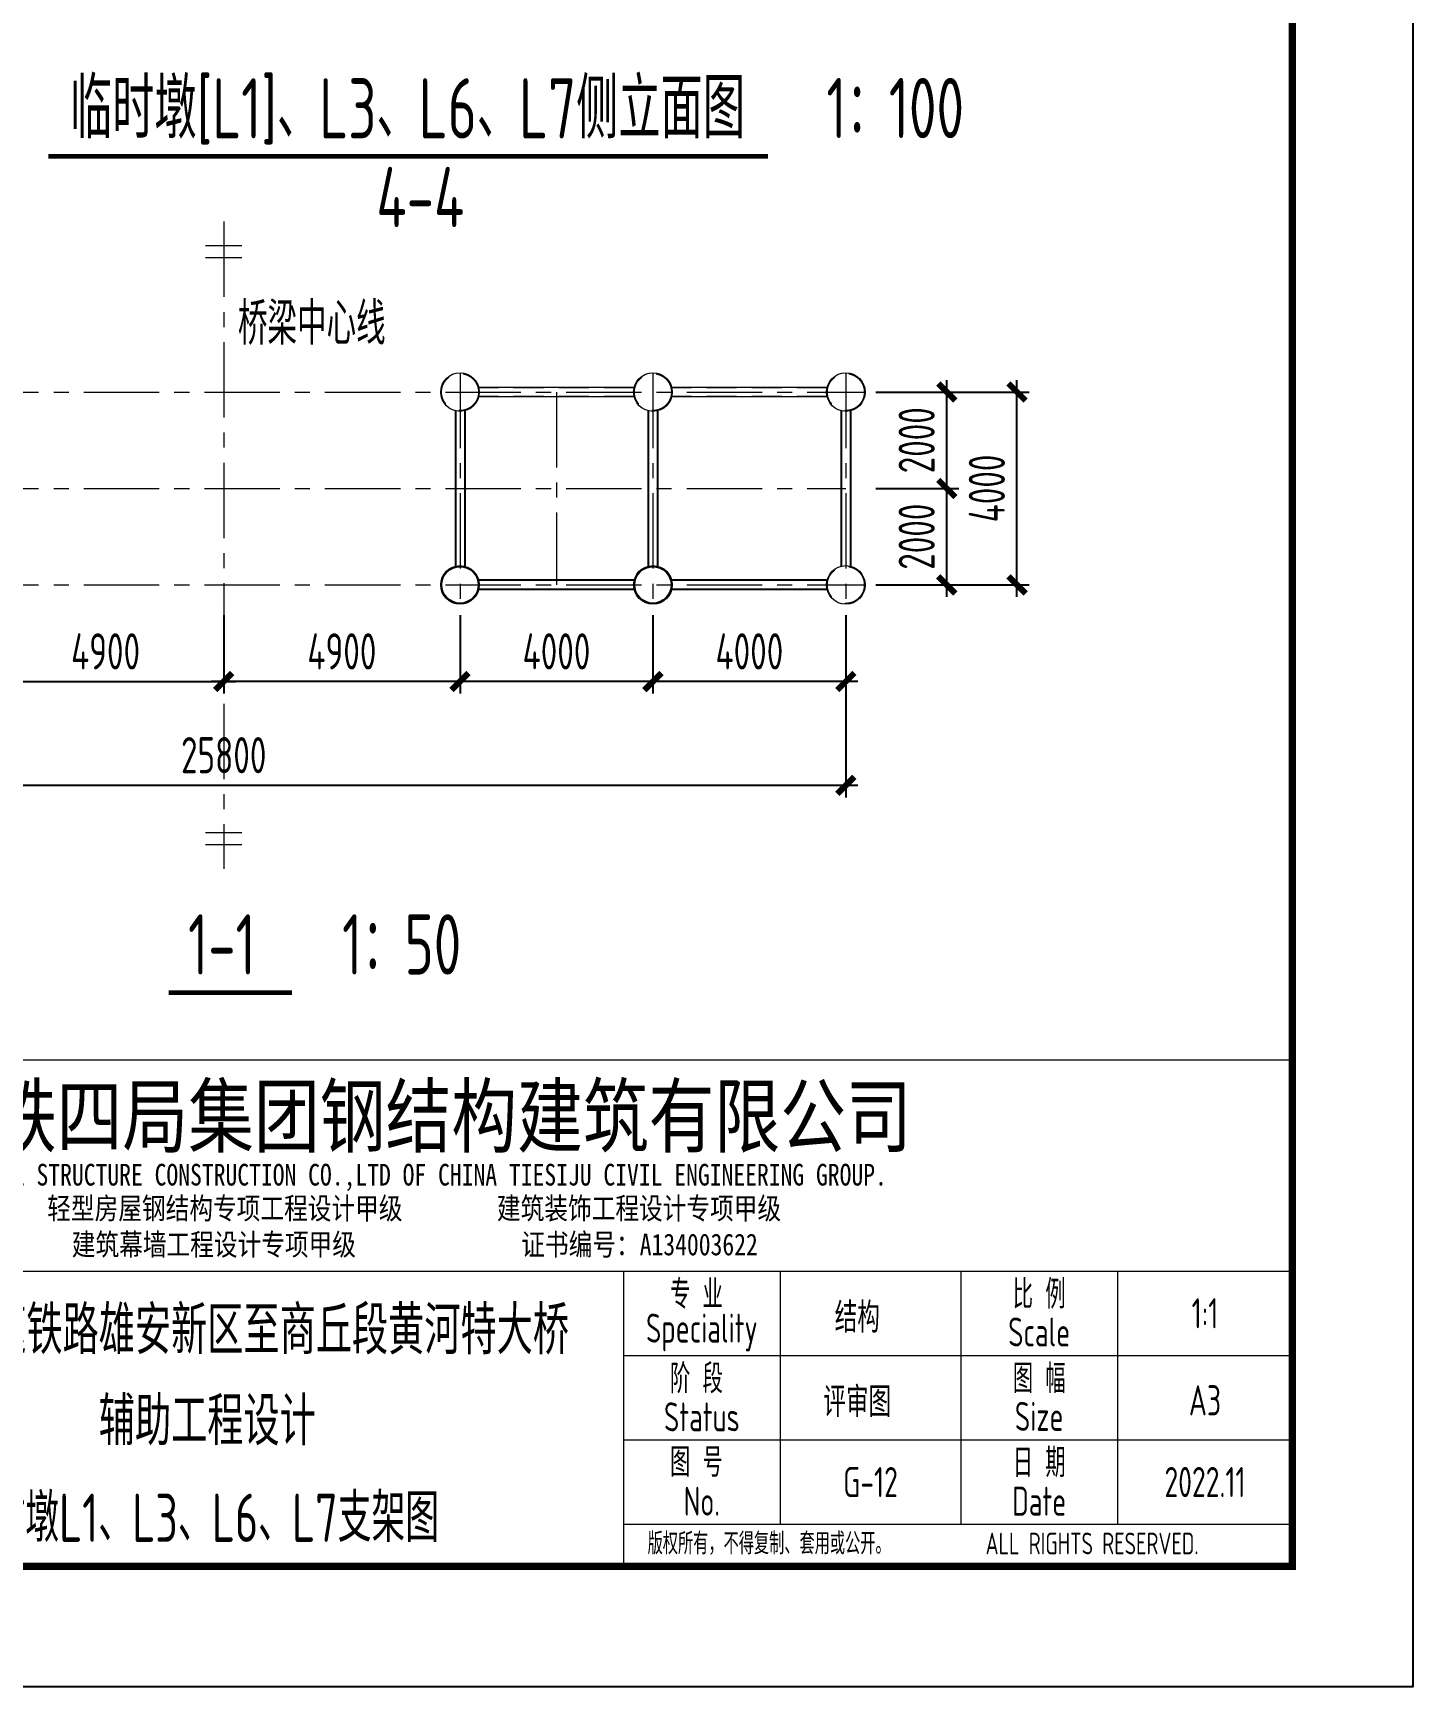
# Model space of a CAD drawing. Extents: x -2876908 to 633791, y -1383861 to 872234.
# Drawn here: x 72783 to 130006, y -631023 to -562414 of the extents above; entities that cross this region are included whole.
import ezdxf
from ezdxf.enums import TextEntityAlignment as Align

# ---------------------------------------------------------------- set-up
doc = ezdxf.new("R2010")
doc.units = 0
doc.header["$LTSCALE"] = 5
doc.header["$MEASUREMENT"] = 0
doc.linetypes.add('CENTER', pattern=[2, 1.25, -0.25, 0.25, -0.25])
doc.linetypes.add('DASHED', pattern=[0.75, 0.5, -0.25])
doc.layers.get('0').update_dxf_attribs({"linetype": 'CONTINUOUS', "lineweight": 25})
doc.layers.get('DEFPOINTS').update_dxf_attribs({"color": 35, "linetype": 'CONTINUOUS', "lineweight": 13})
for name, color, linetype, lineweight in [('1粗实线', 1, 'CONTINUOUS', 30), ('3中心线', 6, 'CENTER', 18), ('4虚线', 2, 'DASHED', 18), ('5标注', 3, 'CONTINUOUS', 15), ('6文本', 7, 'CONTINUOUS', 15), ('8轮廓线', 4, 'CONTINUOUS', 15), ('DIM', 3, 'CONTINUOUS', 0), ('HFZT', 5, 'CONTINUOUS', 15), ('THIN', 7, 'CONTINUOUS', 0)]:
    doc.layers.add(name, color=color, linetype=linetype, lineweight=lineweight)
for name, color, linetype in [('M_Dim', 3, 'CONTINUOUS'), ('M_Prof', 2, 'CONTINUOUS'), ('XI', 7, 'CONTINUOUS')]:
    doc.layers.add(name, color=color, linetype=linetype)
doc.styles.add('TSSD_Dimension', font='tssdeng.shx', dxfattribs={"width": 0.7, "bigfont": 'hztxt.shx'})
doc.styles.add('TSSD_NORM', font='tssdeng.shx', dxfattribs={"width": 0.7, "bigfont": 'hztxt.shx'})
doc.styles.add('图框-仿宋', font='tssdeng.shx', dxfattribs={"bigfont": 'hztxt.shx'})
doc.styles.add('图框-黑体', font='simhei.ttf', dxfattribs={"width": 0.9})
doc.styles.add('桥梁', font='tssdeng.shx', dxfattribs={"width": 0.75, "bigfont": 'hztxt.shx'})
doc.dimstyles.new('TSSD_100_100', dxfattribs={"dimtxt": 300, "dimasz": 100, "dimexe": 100, "dimexo": 250, "dimgap": 100, "dimtad": 1, "dimdec": 0, "dimzin": 0, "dimdsep": 46, "dimtxsty": 'TSSD_Dimension', "dimblk": 'ARCHTICK', "dimblk1": 'ARCHTICK', "dimblk2": 'ARCHTICK', "dimcen": 0, "dimdle": 100, "dimclrt": 7, "dimadec": 0, "dimazin": 0, "dimtfac": 1, "dimtdec": 0, "dimtix": 1, "dimtmove": 2, "dimatfit": 3, "dimfxl": 1, "dimtolj": 1, "dimtzin": 0, "dimarcsym": 0})

# ---------------------------------------------------------------- blocks, each defined once
blk = doc.blocks.new('_ArchTick')
at = {"color": 0, "linetype": 'ByBlock', "const_width": 0.5}
blk.add_lwpolyline([(-0.71, -0.71), (0.71, 0.71)], dxfattribs=at)
blk = doc.blocks.new('*D542')
at = {"layer": 'DEFPOINTS', "color": 0, "transparency": 16777216}
for p in [(54889, -585306), (106489, -585306), (106489, -593620)]:
    blk.add_point(p, dxfattribs=at)
at = {"layer": 'DIM', "color": 0, "lineweight": -2, "transparency": 16777216}
for p, q in [((54889, -586556), (54889, -594120)), ((106489, -586556), (106489, -594120)), ((54389, -593620), (106989, -593620))]:
    blk.add_line(p, q, dxfattribs=at)
at = {"layer": 'DIM', "color": 0, "lineweight": -2, "transparency": 16777216, "xscale": 500, "yscale": 500, "zscale": 500, "rotation": 180}
blk.add_blockref('_ArchTick', (54889, -593620), dxfattribs=at)
at = {"layer": 'DIM', "color": 0, "lineweight": -2, "transparency": 16777216, "xscale": 500, "yscale": 500, "zscale": 500}
blk.add_blockref('_ArchTick', (106489, -593620), dxfattribs=at)
at = {"layer": 'DIM', "color": 7, "transparency": 16777216, "insert": (80689, -592370), "char_height": 1500, "attachment_point": 5, "style": 'TSSD_Dimension'}
blk.add_mtext('\\A1;25800', dxfattribs=at)
blk = doc.blocks.new('施工设计图框')
at = {"color": 7, "linetype": 'Continuous'}
blk.add_lwpolyline([(-395.5, -13.5), (-395.5, 283.5), (24.5, 283.5), (24.5, -13.5), (-395.5, -13.5)], dxfattribs=at)
at = {"layer": '1粗实线', "color": 7, "linetype": 'Continuous', "const_width": 0.6}
blk.add_lwpolyline([(-370.5, -3.5), (-370.5, 273.5), (14.5, 273.5), (14.5, -3.5), (-370.5, -3.5)], dxfattribs=at)
at = {"layer": 'HFZT'}
for p, q in [((14.5, 38.5), (-147.5, 38.5)), ((14.5, -3.5), (14.5, 38.5)), ((-147.5, 21), (14.5, 21)), ((-40.98, 21), (-40.98, -3.5)), ((-40.81, 21), (14.5, 21)), ((-27.98, 21), (-27.98, 0)), ((-13, 21), (-13, 0)), ((0, 21), (0, 0)), ((-40.98, 14), (14.5, 14)), ((-40.98, 7), (14.5, 7)), ((-40.98, 0), (14.5, 0)), ((-147.5, -3.5), (14.5, -3.5))]:
    blk.add_line(p, q, dxfattribs=at)
at = {"layer": 'HFZT', "style": '图框-仿宋', "width": 0.7}
for s, p in [('专 业', (-34.93, 19.2)), ('比 例', (-6.5, 19.2)), ('Speciality', (-34.48, 15.91)), ('Scale', (-6.5, 15.95)), ('阶 段', (-34.93, 12.2)), ('图 幅', (-6.5, 12.2)), ('Status', (-34.48, 8.91)), ('Size', (-6.5, 8.95)), ('图 号', (-34.93, 5.2)), ('日 期', (-6.5, 5.2)), ('No.', (-34.48, 1.91)), ('Date', (-6.5, 1.91))]:
    blk.add_text(s, height=2.4, dxfattribs=at).set_placement(p, align=Align.MIDDLE)
at = {"layer": 'HFZT', "color": 2, "style": '桥梁', "width": 0.75}
for s, p in [('京雄商高速铁路雄安新区至商丘段黄河特大桥', (-75.5, 14.1)), ('辅助工程设计', (-75.5, 6.55))]:
    blk.add_text(s, height=4, dxfattribs=at).set_placement(p, align=Align.CENTER)
at = {"layer": 'HFZT', "color": 2}
for s, style, width, p in [('结构', '桥梁', 0.75, (-21.59, 17.28)), ('评审图', '桥梁', 0.75, (-21.59, 10.28)), ('A3', '图框-仿宋', 0.7, (7.25, 10.28))]:
    blk.add_text(s, height=2.5, dxfattribs=dict(at, style=style, width=width)).set_placement(p, align=Align.MIDDLE)
at = {"layer": 'HFZT', "style": '图框-仿宋', "width": 0.7}
for s, p in [('版权所有，不得复制、套用或公开。', (-38.98, -2.5)), ('ALL RIGHTS RESERVED.', (-10.95, -2.5))]:
    blk.add_text(s, height=1.8, dxfattribs=at).set_placement(p)
at = {"layer": 'HFZT', "color": 2, "style": 'TSSD_NORM', "width": 0.7}
for tag, height, p in [('比例尺', 2.5, (7.25, 17.5)), ('图号', 2.5, (-20.49, 3.5)), ('日期', 2.5, (7.25, 3.5)), ('图名', 4, (-76.24, 0.75))]:
    blk.add_attdef(tag, text='', height=height, dxfattribs=at).set_placement(p, align=Align.MIDDLE)
at = {"layer": 'XI', "color": 5, "style": '图框-黑体', "width": 0.8}
for s, height, p in [('中铁四局集团钢结构建筑有限公司', 5, (-57.99, 31.37)), ('STEEL STRUCTURE CONSTRUCTION CO.,LTD OF CHINA TIESIJU CIVIL ENGINEERING GROUP.', 1.8, (-57.34, 28.1)), ('轻型房屋钢结构专项工程设计甲级        建筑装饰工程设计专项甲级 ', 1.8, (-57.85, 25.31)), ('建筑幕墙工程设计专项甲级              证书编号：A134003622', 1.8, (-58.29, 22.31))]:
    blk.add_text(s, height=height, dxfattribs=at).set_placement(p, align=Align.CENTER)
blk = doc.blocks.new('*D680')
at = {"layer": 'DEFPOINTS', "color": 0, "transparency": 16777216}
for p in [(80689, -585306), (90489, -585306), (80689, -589314)]:
    blk.add_point(p, dxfattribs=at)
at = {"layer": 'DIM', "color": 0, "lineweight": -2, "transparency": 16777216}
for p, q in [((80689, -586556), (80689, -589814)), ((90489, -586556), (90489, -589814)), ((90989, -589314), (80189, -589314))]:
    blk.add_line(p, q, dxfattribs=at)
at = {"layer": 'DIM', "color": 0, "lineweight": -2, "transparency": 16777216, "xscale": 500, "yscale": 500, "zscale": 500, "rotation": 180}
blk.add_blockref('_ArchTick', (80689, -589314), dxfattribs=at)
at = {"layer": 'DIM', "color": 0, "lineweight": -2, "transparency": 16777216, "xscale": 500, "yscale": 500, "zscale": 500}
blk.add_blockref('_ArchTick', (90489, -589314), dxfattribs=at)
at = {"layer": 'DIM', "color": 7, "transparency": 16777216, "insert": (85589, -588064), "char_height": 1500, "attachment_point": 5, "style": 'TSSD_Dimension'}
blk.add_mtext('\\A1;4900', dxfattribs=at)
blk = doc.blocks.new('*D681')
at = {"layer": 'DEFPOINTS', "color": 0, "transparency": 16777216}
for p in [(98489, -585306), (106489, -585306), (98489, -589314)]:
    blk.add_point(p, dxfattribs=at)
at = {"layer": 'DIM', "color": 0, "lineweight": -2, "transparency": 16777216}
for p, q in [((98489, -586556), (98489, -589814)), ((106489, -586556), (106489, -589814)), ((106989, -589314), (97989, -589314))]:
    blk.add_line(p, q, dxfattribs=at)
at = {"layer": 'DIM', "color": 0, "lineweight": -2, "transparency": 16777216, "xscale": 500, "yscale": 500, "zscale": 500, "rotation": 180}
blk.add_blockref('_ArchTick', (98489, -589314), dxfattribs=at)
at = {"layer": 'DIM', "color": 0, "lineweight": -2, "transparency": 16777216, "xscale": 500, "yscale": 500, "zscale": 500}
blk.add_blockref('_ArchTick', (106489, -589314), dxfattribs=at)
at = {"layer": 'DIM', "color": 7, "transparency": 16777216, "insert": (102489, -588064), "char_height": 1500, "attachment_point": 5, "style": 'TSSD_Dimension'}
blk.add_mtext('\\A1;4000', dxfattribs=at)
blk = doc.blocks.new('*D682')
at = {"layer": 'DEFPOINTS', "color": 0, "transparency": 16777216}
for p in [(90489, -585306), (98489, -585306), (90489, -589314)]:
    blk.add_point(p, dxfattribs=at)
at = {"layer": 'DIM', "color": 0, "lineweight": -2, "transparency": 16777216}
for p, q in [((90489, -586556), (90489, -589814)), ((98489, -586556), (98489, -589814)), ((98989, -589314), (89989, -589314))]:
    blk.add_line(p, q, dxfattribs=at)
at = {"layer": 'DIM', "color": 0, "lineweight": -2, "transparency": 16777216, "xscale": 500, "yscale": 500, "zscale": 500, "rotation": 180}
blk.add_blockref('_ArchTick', (90489, -589314), dxfattribs=at)
at = {"layer": 'DIM', "color": 0, "lineweight": -2, "transparency": 16777216, "xscale": 500, "yscale": 500, "zscale": 500}
blk.add_blockref('_ArchTick', (98489, -589314), dxfattribs=at)
at = {"layer": 'DIM', "color": 7, "transparency": 16777216, "insert": (94489, -588064), "char_height": 1500, "attachment_point": 5, "style": 'TSSD_Dimension'}
blk.add_mtext('\\A1;4000', dxfattribs=at)
blk = doc.blocks.new('*D684')
at = {"layer": 'DEFPOINTS', "color": 0, "transparency": 16777216}
for p in [(70889, -585306), (80689, -585306), (80689, -589314)]:
    blk.add_point(p, dxfattribs=at)
at = {"layer": 'DIM', "color": 0, "lineweight": -2, "transparency": 16777216}
for p, q in [((70889, -586556), (70889, -589814)), ((80689, -586556), (80689, -589814)), ((70389, -589314), (81189, -589314))]:
    blk.add_line(p, q, dxfattribs=at)
at = {"layer": 'DIM', "color": 0, "lineweight": -2, "transparency": 16777216, "xscale": 500, "yscale": 500, "zscale": 500, "rotation": 180}
blk.add_blockref('_ArchTick', (70889, -589314), dxfattribs=at)
at = {"layer": 'DIM', "color": 0, "lineweight": -2, "transparency": 16777216, "xscale": 500, "yscale": 500, "zscale": 500}
blk.add_blockref('_ArchTick', (80689, -589314), dxfattribs=at)
at = {"layer": 'DIM', "color": 7, "transparency": 16777216, "insert": (75789, -588064), "char_height": 1500, "attachment_point": 5, "style": 'TSSD_Dimension'}
blk.add_mtext('\\A1;4900', dxfattribs=at)
blk = doc.blocks.new('*D1036')
at = {"layer": 'DEFPOINTS', "color": 0, "transparency": 16777216}
for p in [(106489, -581306), (110676, -581306), (106489, -585306)]:
    blk.add_point(p, dxfattribs=at)
at = {"layer": 'DIM', "color": 0, "lineweight": -2, "transparency": 16777216}
for p, q in [((110676, -585806), (110676, -580806)), ((107739, -581306), (111176, -581306)), ((107739, -585306), (111176, -585306))]:
    blk.add_line(p, q, dxfattribs=at)
at = {"layer": 'DIM', "color": 0, "lineweight": -2, "transparency": 16777216, "xscale": 500, "yscale": 500, "zscale": 500}
for p, rotation in [((110676, -581306), 90), ((110676, -585306), 270)]:
    blk.add_blockref('_ArchTick', p, dxfattribs=dict(at, rotation=rotation))
at = {"layer": 'DIM', "color": 7, "transparency": 16777216, "insert": (109426, -583306), "char_height": 1500, "attachment_point": 5, "rotation": 90, "style": 'TSSD_Dimension'}
blk.add_mtext('\\A1;2000', dxfattribs=at)
blk = doc.blocks.new('*D1037')
at = {"layer": 'DEFPOINTS', "color": 0, "transparency": 16777216}
for p in [(106489, -577306), (110676, -577306), (106489, -581306)]:
    blk.add_point(p, dxfattribs=at)
at = {"layer": 'DIM', "color": 0, "lineweight": -2, "transparency": 16777216}
for p, q in [((110676, -581806), (110676, -576806)), ((107739, -577306), (111176, -577306)), ((107739, -581306), (111176, -581306))]:
    blk.add_line(p, q, dxfattribs=at)
at = {"layer": 'DIM', "color": 0, "lineweight": -2, "transparency": 16777216, "xscale": 500, "yscale": 500, "zscale": 500}
for p, rotation in [((110676, -577306), 90), ((110676, -581306), 270)]:
    blk.add_blockref('_ArchTick', p, dxfattribs=dict(at, rotation=rotation))
at = {"layer": 'DIM', "color": 7, "transparency": 16777216, "insert": (109426, -579306), "char_height": 1500, "attachment_point": 5, "rotation": 90, "style": 'TSSD_Dimension'}
blk.add_mtext('\\A1;2000', dxfattribs=at)
blk = doc.blocks.new('*D1038')
at = {"layer": 'DEFPOINTS', "color": 0, "transparency": 16777216}
for p in [(107739, -577306), (113587, -577306), (107739, -585306)]:
    blk.add_point(p, dxfattribs=at)
at = {"layer": 'DIM', "color": 0, "lineweight": -2, "transparency": 16777216}
for p, q in [((113587, -585806), (113587, -576806)), ((108989, -577306), (114087, -577306)), ((108989, -585306), (114087, -585306))]:
    blk.add_line(p, q, dxfattribs=at)
at = {"layer": 'DIM', "color": 0, "lineweight": -2, "transparency": 16777216, "xscale": 500, "yscale": 500, "zscale": 500}
for p, rotation in [((113587, -577306), 90), ((113587, -585306), 270)]:
    blk.add_blockref('_ArchTick', p, dxfattribs=dict(at, rotation=rotation))
at = {"layer": 'DIM', "color": 7, "transparency": 16777216, "insert": (112337, -581306), "char_height": 1500, "attachment_point": 5, "rotation": 90, "style": 'TSSD_Dimension'}
blk.add_mtext('\\A1;4000', dxfattribs=at)

msp = doc.modelspace()

# ---------------------------------------------------------------- linework, layer by layer
at = {"layer": '3中心线', "ltscale": 500}
for p, q in [((80688.699, -570236.864), (80688.699, -597089.197)), ((90488.693, -576506.36), (90488.693, -586106.36)), ((98488.693, -576506.36), (98488.693, -586106.36)), ((106488.693, -576506.36), (106488.693, -586106.36)), ((54888.705, -577306.36), (107288.693, -577306.36)), ((94488.693, -577306.36), (94488.693, -585306.36)), ((54888.705, -581306.36), (106488.693, -581306.36)), ((54888.705, -585306.36), (107288.693, -585306.36))]:
    msp.add_line(p, q, dxfattribs=at)
at = {"layer": '4虚线', "ltscale": 500}
for p, q in [((97709.67, -577124.36), (91267.715, -577124.36)), ((97709.67, -577488.36), (91267.715, -577488.36)), ((105709.67, -577124.36), (99267.715, -577124.36)), ((105709.67, -577488.36), (99267.715, -577488.36)), ((90306.693, -578085.382), (90306.693, -584527.337)), ((90670.693, -578085.382), (90670.693, -584527.337)), ((98306.693, -578085.382), (98306.693, -584527.337)), ((98670.693, -578085.382), (98670.693, -584527.337)), ((106306.693, -578085.382), (106306.693, -584527.337)), ((106670.693, -578085.382), (106670.693, -584527.337)), ((97709.67, -585124.36), (91267.715, -585124.36)), ((105709.67, -585124.36), (99267.715, -585124.36)), ((97709.67, -585488.36), (91267.715, -585488.36)), ((105709.67, -585488.36), (99267.715, -585488.36))]:
    msp.add_line(p, q, dxfattribs=at)
for centre in [(90488.693, -577306.36), (98488.693, -577306.36), (106488.693, -577306.36), (106488.693, -585306.36)]:
    msp.add_circle(centre, 768, dxfattribs=at)
at = {"layer": '8轮廓线'}
for p, q in [((97712.572, -577112.36), (91264.814, -577112.36)), ((97712.572, -577500.36), (91264.814, -577500.36)), ((105712.572, -577112.36), (99264.814, -577112.36)), ((105712.572, -577500.36), (99264.814, -577500.36))]:
    msp.add_line(p, q, dxfattribs=at)
for centre in [(90488.693, -577306.36), (98488.693, -577306.36), (106488.693, -577306.36), (90488.693, -585306.36), (98488.693, -585306.36), (106488.693, -585306.36)]:
    msp.add_circle(centre, 800, dxfattribs=at)
at = {"layer": 'M_Dim'}
for points in [[(73409.12, -567527.658, 200, 200, 0), (103254.684, -567527.658, 200, 200, 0)], [(78411.211, -602224.178, 200, 200, 0), (83514.91, -602224.178, 200, 200, 0)]]:
    msp.add_lwpolyline(points, format="xyseb", dxfattribs=at)
at = {"layer": 'M_Prof'}
for p, q in [((90294.693, -578082.481), (90294.693, -584530.239)), ((90682.693, -578082.481), (90682.693, -584530.239)), ((98294.693, -578082.481), (98294.693, -584530.239)), ((98682.693, -578082.481), (98682.693, -584530.239)), ((106294.693, -578082.481), (106294.693, -584530.239)), ((106682.693, -578082.481), (106682.693, -584530.239)), ((97712.572, -585112.36), (91264.814, -585112.36)), ((105712.572, -585112.36), (99264.814, -585112.36)), ((97712.572, -585500.36), (91264.814, -585500.36)), ((105712.572, -585500.36), (99264.814, -585500.36))]:
    msp.add_line(p, q, dxfattribs=at)
for centre in [(90488.693, -585306.36), (98488.693, -585306.36)]:
    msp.add_circle(centre, 768, dxfattribs=at)
at = {"layer": 'THIN'}
for p, q in [((81438.699, -571236.864), (79938.699, -571236.864)), ((81438.699, -571736.864), (79938.699, -571736.864)), ((81438.699, -595589.197), (79938.699, -595589.197)), ((81438.699, -596089.197), (79938.699, -596089.197))]:
    msp.add_line(p, q, dxfattribs=at)

# ---------------------------------------------------------------- block references
at = {"xscale": 500, "yscale": 500, "zscale": 500}
msp.add_blockref('施工设计图框', (117758.125, -624273.382), dxfattribs=at).add_auto_attribs({'日期': '2022.11', '比例尺': '1:1', '图号': 'G-12', '图名': '临时墩L1、L3、L6、L7支架图'})

# ---------------------------------------------------------------- texts
at = {"layer": '5标注', "color": 7, "insert": (81278.59, -575352.309), "char_height": 1750, "attachment_point": 7, "style": 'TSSD_NORM'}
msp.add_mtext('桥梁中心线', dxfattribs=at)
at = {"layer": '6文本', "style": 'TSSD_NORM', "width": 0.7}
for s, p in [('临时墩[L1]、L3、L6、L7侧立面图 ', (88840.952, -565524.452)), ('1：100', (108538.043, -565524.452)), ('4-4', (88840.952, -569213.734)), ('1-1', (80613.865, -600220.973)), ('1：50', (88070.781, -600220.973))]:
    msp.add_text(s, height=2500, dxfattribs=at).set_placement(p, align=Align.MIDDLE)

# ---------------------------------------------------------------- dimensions: what is measured, and where the dimension line sits
at = {"layer": 'DIM'}
for base, p1, p2, angle, picture, middle in [((110675.566, -577306.36), (106488.693, -581306.36), (106488.693, -577306.36), 90, '*D1037', (109425.566, -579306.36)), ((113587.345, -577306.36), (107738.693, -585306.36), (107738.693, -577306.36), 90, '*D1038', (112337.345, -581306.36)), ((110675.566, -581306.36), (106488.693, -585306.36), (106488.693, -581306.36), 90, '*D1036', (109425.566, -583306.36)), ((80688.699, -589313.875), (90488.693, -585306.36), (80688.699, -585306.36), 180, '*D680', (85588.696, -588063.875)), ((90488.693, -589313.875), (98488.693, -585306.36), (90488.693, -585306.36), 180, '*D682', (94488.693, -588063.875)), ((98488.693, -589313.875), (106488.693, -585306.36), (98488.693, -585306.36), 180, '*D681', (102488.693, -588063.875))]:
    dim = msp.add_linear_dim(base=base, p1=p1, p2=p2, angle=angle, dimstyle='TSSD_100_100', override={"dimtxt": 1500, "dimasz": 500, "dimexe": 500, "dimexo": 1250, "dimgap": 500, "dimlfac": 0.5, "dimdle": 500}, dxfattribs=at)
    dim.commit()
    dim.dimension.update_dxf_attribs({"geometry": picture, "text_midpoint": middle})
for base, p1, p2, picture, middle in [((106488.693, -593620.226), (54888.705, -585306.36), (106488.693, -585306.36), '*D542', (80688.699, -592370.226)), ((80688.699, -589313.875), (70888.705, -585306.36), (80688.699, -585306.36), '*D684', (75788.702, -588063.875))]:
    dim = msp.add_linear_dim(base=base, p1=p1, p2=p2, dimstyle='TSSD_100_100', override={"dimtxt": 1500, "dimasz": 500, "dimexe": 500, "dimexo": 1250, "dimgap": 500, "dimlfac": 0.5, "dimdle": 500}, dxfattribs=at)
    dim.commit()
    dim.dimension.update_dxf_attribs({"geometry": picture, "text_midpoint": middle})

doc.saveas('drawing.dxf')
